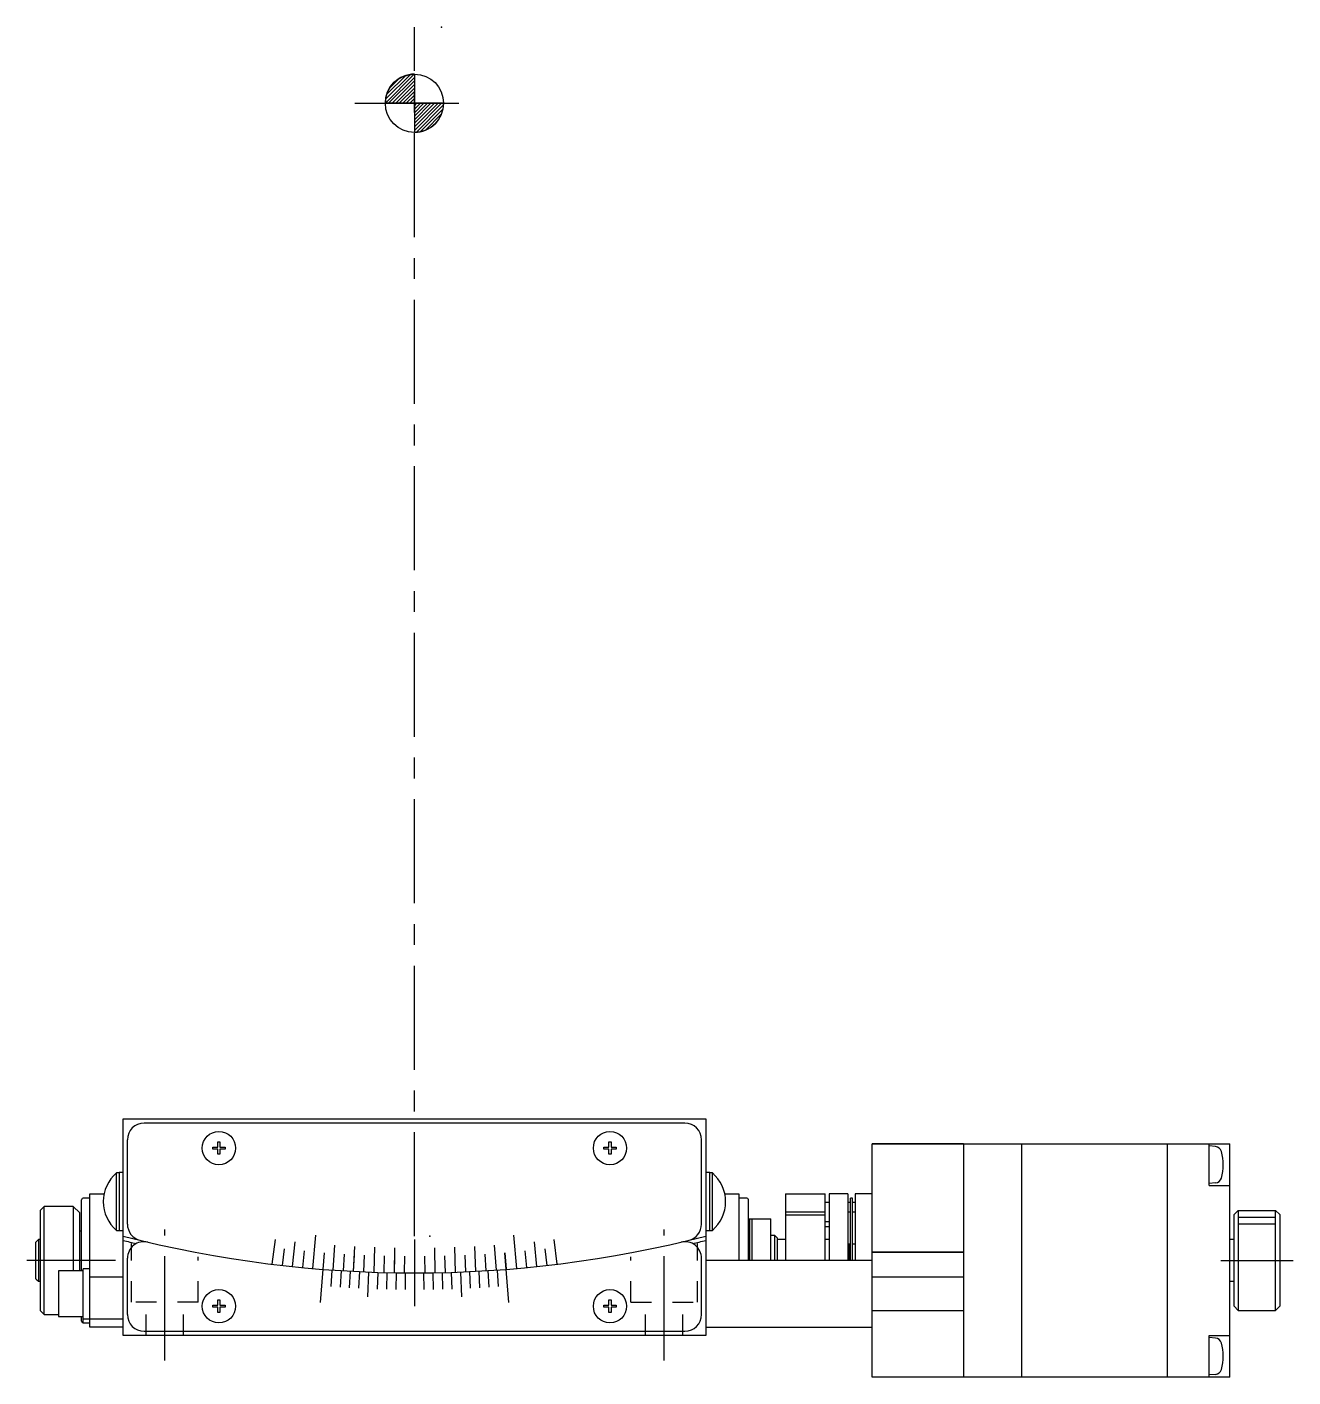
# Model space of a CAD drawing. Extents: x 60 to 444, y -31 to 289.
# Drawn here: x 119.4 to 271.5, y -31.3 to 130.8 of the extents above; entities that cross this region are included whole.
import ezdxf

# ---------------------------------------------------------------- set-up
doc = ezdxf.new("R2010")
doc.units = 0
doc.header["$LTSCALE"] = 10
doc.linetypes.add('CENTER', pattern=[2, 1.25, -0.25, 0.25, -0.25])
doc.linetypes.add('DOT', pattern=[0.5, 0.25, -0.25])
doc.layers.get('0').update_dxf_attribs({"linetype": 'CONTINUOUS'})

# ---------------------------------------------------------------- blocks, each defined once
blk = doc.blocks.new('AID1875H')
at = {"color": 132, "linetype": 'CONTINUOUS'}
for p, q in [((162.42972, 121.700369), (165.899401, 125.170051)), ((162.463776, 122.158689), (165.441081, 125.135995)), ((162.586117, 122.705294), (164.894476, 125.013654)), ((162.823976, 121.670361), (165.92941, 124.775795)), ((162.929295, 123.472736), (164.127034, 124.670476)), ((163.24824, 121.670361), (165.92941, 124.351531)), ((163.672504, 121.670361), (165.92941, 123.927267)), ((164.096768, 121.670361), (165.92941, 123.503003)), ((164.521032, 121.670361), (165.92941, 123.078739)), ((164.945296, 121.670361), (165.92941, 122.654475)), ((165.36956, 121.670361), (165.92941, 122.23021)), ((165.793824, 121.670361), (165.92941, 121.805946))]:
    blk.add_line(p, q, dxfattribs=at)
blk = doc.blocks.new('AID1877H')
at = {"color": 132, "linetype": 'CONTINUOUS'}
for p, q in [((165.92941, 121.381682), (166.218088, 121.670361)), ((165.92941, 120.957418), (166.642352, 121.670361)), ((165.92941, 120.533154), (167.066616, 121.670361)), ((165.92941, 120.10889), (167.49088, 121.670361)), ((165.92941, 119.684626), (167.915144, 121.670361)), ((165.92941, 119.260362), (168.339408, 121.670361)), ((165.92941, 118.836098), (168.763673, 121.670361)), ((165.92941, 118.411834), (169.187937, 121.670361)), ((166.117434, 118.175595), (169.424176, 121.482336)), ((166.601841, 118.235737), (169.364033, 120.997929)), ((167.19923, 118.408863), (169.190908, 120.40054))]:
    blk.add_line(p, q, dxfattribs=at)

msp = doc.modelspace()

# ---------------------------------------------------------------- linework, layer by layer
at = {"color": 4, "linetype": 'CENTER'}
for p, q in [((165.92941, -14.423121), (165.92941, 130.831306)), ((158.767595, 121.670361), (170.238009, 121.670361)), ((158.767595, 121.670361), (172.167462, 121.670361)), ((135.92941, -29.329639), (135.92941, -13.59982)), ((195.92941, -29.329639), (195.92941, -13.59982)), ((129.99941, -17.329639), (119.35941, -17.329639)), ((262.83941, -17.329639), (271.51941, -17.329639))]:
    msp.add_line(p, q, dxfattribs=at)
at = {"color": 4, "linetype": 'CONTINUOUS'}
for p, q in [((165.92941, 125.170361), (165.92941, 121.670361)), ((165.92941, 121.670361), (162.42941, 121.670361)), ((165.92941, 121.670361), (165.92941, 118.170361)), ((169.42941, 121.670361), (165.92941, 121.670361)), ((238.91941, -31.329639), (238.91941, -3.329639)), ((256.41941, -31.329639), (256.41941, -3.329639)), ((130.12941, -13.716177), (130.12941, -6.816177)), ((201.72941, -13.716177), (201.72941, -6.816177)), ((264.92941, -11.329639), (264.92941, -23.329639)), ((269.42941, -23.329639), (269.42941, -11.329639)), ((264.92941, -12.129639), (269.42941, -12.129639)), ((264.92941, -12.929639), (269.42941, -12.929639)), ((154.03265, -14.310215), (153.684028, -18.294995)), ((177.826168, -14.310215), (178.174792, -18.294995)), ((120.72941, -14.829639), (120.72941, -19.829639)), ((149.172374, -14.804735), (148.806766, -17.782373)), ((150.250764, -15.939341), (150.024358, -17.926485)), ((151.556746, -15.076399), (151.24316, -18.059965)), ((152.654772, -16.192013), (152.463082, -18.182805)), ((156.337894, -15.494695), (156.128624, -18.487389)), ((158.733216, -15.641201), (158.576208, -18.637089)), ((161.130728, -15.745877), (161.02603, -18.744051)), ((163.529704, -15.808697), (163.477346, -18.808241)), ((165.92941, -14.829639), (165.92941, -22.829639)), ((168.329116, -15.808697), (168.381472, -18.808241)), ((170.72809, -15.745877), (170.832788, -18.744051)), ((173.125601, -15.641198), (173.282613, -18.637088)), ((175.520921, -15.494692), (175.730195, -18.487385)), ((179.204046, -16.192013), (179.395738, -18.182805)), ((180.302074, -15.076399), (180.615658, -18.059965)), ((181.608054, -15.939341), (181.834462, -17.926485)), ((182.686444, -14.804735), (183.052052, -17.782373)), ((155.062824, -16.402689), (154.59207, -22.384193)), ((157.474186, -16.571309), (157.35209, -18.567579)), ((158.68088, -16.639829), (158.576208, -18.637089)), ((159.888124, -16.697817), (159.800886, -18.695915)), ((162.303902, -16.782179), (162.251548, -18.781493)), ((163.512252, -16.808545), (163.477346, -18.808241)), ((164.720784, -16.824365), (164.703332, -18.824289)), ((167.138034, -16.824365), (167.155488, -18.824289)), ((169.554916, -16.782179), (169.60727, -18.781493)), ((171.970694, -16.697817), (172.057934, -18.695915)), ((174.384632, -16.571309), (174.50673, -18.567579)), ((176.795994, -16.402689), (176.952912, -18.396525)), ((177.266748, -22.384193), (176.795994, -16.402689)), ((156.006318, -18.478781), (155.865064, -20.473787)), ((157.107342, -18.552395), (156.98176, -20.548447)), ((158.20891, -18.617357), (158.099008, -20.614335)), ((159.310954, -18.673667), (159.21674, -20.671447)), ((160.413406, -18.721319), (160.295626, -21.719005)), ((161.516198, -18.760311), (161.453376, -20.759323)), ((162.619262, -18.790641), (162.572144, -20.790085)), ((163.722532, -18.812305), (163.691116, -20.812059)), ((164.825936, -18.825305), (164.810228, -20.825243)), ((167.032882, -18.825305), (167.04859, -20.825243)), ((168.136288, -18.812305), (168.167702, -20.812059)), ((169.239556, -18.790641), (169.286676, -20.790085)), ((170.342622, -18.760311), (170.405442, -20.759323)), ((171.445414, -18.721319), (171.563194, -21.719005)), ((172.547866, -18.673667), (172.642078, -20.671447)), ((173.64991, -18.617357), (173.75981, -20.614335)), ((174.751478, -18.552395), (174.877058, -20.548447)), ((175.852502, -18.478781), (175.993754, -20.473787))]:
    msp.add_line(p, q, dxfattribs=at)
at = {"color": 7, "linetype": 'CONTINUOUS'}
for p, q in [((130.92941, -0.329639), (200.92941, -0.329639)), ((130.92941, -26.329639), (130.92941, -0.329639)), ((198.42941, -0.829639), (133.42941, -0.829639)), ((200.92941, -0.329639), (200.92941, -26.329639)), ((131.42941, -12.962473), (131.42941, -2.829639)), ((142.30441, -3.704639), (142.30441, -3.079639)), ((142.30441, -3.079639), (142.55441, -3.079639)), ((142.55441, -3.079639), (142.55441, -3.704639)), ((189.30441, -3.079639), (189.55441, -3.079639)), ((189.30441, -3.704639), (189.30441, -3.079639)), ((189.55441, -3.079639), (189.55441, -3.704639)), ((200.42941, -12.962473), (200.42941, -2.829639)), ((141.67941, -3.954639), (141.67941, -3.704639)), ((141.67941, -3.704639), (142.30441, -3.704639)), ((142.30441, -3.954639), (141.67941, -3.954639)), ((142.30441, -4.579639), (142.30441, -3.954639)), ((142.55441, -4.579639), (142.30441, -4.579639)), ((142.55441, -3.704639), (143.17941, -3.704639)), ((142.55441, -3.954639), (142.55441, -4.579639)), ((143.17941, -3.954639), (142.55441, -3.954639)), ((143.17941, -3.704639), (143.17941, -3.954639)), ((188.67941, -3.704639), (189.30441, -3.704639)), ((188.67941, -3.954639), (188.67941, -3.704639)), ((189.30441, -3.954639), (188.67941, -3.954639)), ((189.30441, -4.579639), (189.30441, -3.954639)), ((189.55441, -4.579639), (189.30441, -4.579639)), ((189.55441, -3.704639), (190.17941, -3.704639)), ((190.17941, -3.954639), (189.55441, -3.954639)), ((189.55441, -3.954639), (189.55441, -4.579639)), ((190.17941, -3.704639), (190.17941, -3.954639)), ((220.92941, -3.329639), (263.92941, -3.329639)), ((220.92941, -31.329639), (220.92941, -3.329639)), ((231.92941, -3.329639), (220.92941, -3.329639)), ((231.92941, -3.329639), (231.92941, -31.329639)), ((261.42941, -8.329639), (261.42941, -3.329639)), ((262.19686, -3.646782), (261.42941, -3.579639)), ((263.92941, -31.329639), (263.92941, -3.329639)), ((130.42941, -6.816177), (130.12941, -6.816177)), ((130.42941, -6.766177), (130.42941, -6.816177)), ((130.42941, -6.766177), (130.42941, -13.766177)), ((130.92941, -6.766177), (130.42941, -6.766177)), ((201.42941, -6.766177), (200.92941, -6.766177)), ((201.42941, -13.716177), (201.42941, -6.766177)), ((201.72941, -6.816177), (201.42941, -6.816177)), ((262.211399, -8.011224), (261.42941, -8.079639)), ((126.92941, -9.329639), (128.627508, -9.329639)), ((126.92941, -25.329639), (126.92941, -9.329639)), ((203.23131, -9.329639), (204.92941, -9.329639)), ((204.92941, -9.329639), (204.92941, -17.329639)), ((210.52941, -9.329639), (215.27941, -9.329639)), ((210.52941, -9.329639), (210.52941, -17.329639)), ((215.27941, -17.329639), (215.27941, -9.329639)), ((215.77941, -9.329639), (215.77941, -17.329639)), ((218.02941, -9.329639), (215.77941, -9.329639)), ((218.02941, -9.329639), (218.02941, -17.329639)), ((218.87941, -9.329639), (218.87941, -17.329639)), ((220.92941, -9.329639), (218.87941, -9.329639)), ((261.42941, -8.329639), (263.92941, -8.329639)), ((121.42941, -10.829639), (120.92941, -11.329639)), ((120.92941, -11.329639), (120.92941, -23.329639)), ((121.42941, -23.829639), (121.42941, -10.829639)), ((124.92941, -10.829639), (121.42941, -10.829639)), ((124.92941, -10.829639), (124.92941, -18.579639)), ((125.72941, -11.629639), (124.92941, -10.829639)), ((125.92941, -18.579639), (125.92941, -10.029639)), ((126.92941, -9.829639), (126.12941, -9.829639)), ((205.87941, -9.829639), (204.92941, -9.829639)), ((206.02941, -9.979639), (206.02941, -17.329639)), ((215.77941, -10.377769), (215.27941, -10.377769)), ((218.32941, -10.377769), (218.02941, -10.377769)), ((218.32941, -17.329639), (218.32941, -9.829639)), ((218.57941, -9.829639), (218.32941, -9.829639)), ((218.57941, -17.329639), (218.57941, -9.829639)), ((218.87941, -10.377769), (218.57941, -10.377769)), ((264.92941, -11.329639), (264.42941, -11.829639)), ((264.92941, -11.329639), (269.42941, -11.329639)), ((269.92941, -11.829639), (269.42941, -11.329639)), ((125.72941, -18.579639), (125.72941, -11.629639)), ((206.02941, -12.329639), (208.77941, -12.329639)), ((206.22941, -17.329639), (206.22941, -12.329639)), ((206.52941, -17.329639), (206.52941, -12.329639)), ((208.77941, -17.329639), (208.77941, -12.329639)), ((210.52941, -11.498771), (215.27941, -11.498771)), ((210.52941, -11.852325), (215.27941, -11.852325)), ((215.27941, -12.667477), (215.77941, -12.667477)), ((218.32941, -11.540551), (218.02941, -11.540551)), ((218.87941, -11.540551), (218.57941, -11.540551)), ((264.42941, -17.329639), (264.42941, -11.829639)), ((269.92941, -11.829639), (269.92941, -22.829639)), ((125.92941, -13.829639), (125.72941, -13.829639)), ((130.12941, -13.716177), (130.42941, -13.716177)), ((130.42941, -13.716177), (130.42941, -13.766177)), ((130.92941, -13.766177), (130.42941, -13.766177)), ((201.42941, -13.766177), (200.92941, -13.766177)), ((201.42941, -13.716177), (201.72941, -13.716177)), ((209.22941, -14.329639), (208.779428, -14.329639)), ((209.22941, -17.329639), (209.22941, -14.329639)), ((209.52941, -14.629639), (209.22941, -14.329639)), ((215.27941, -13.266627), (215.77941, -13.266627)), ((120.47941, -15.079639), (120.42941, -15.129639)), ((120.42941, -19.529639), (120.42941, -15.129639)), ((120.72941, -14.829639), (120.47941, -15.079639)), ((120.92941, -14.829639), (120.72941, -14.829639)), ((130.92941, -26.329639), (130.92941, -14.916607)), ((200.92941, -14.916607), (200.92941, -26.329639)), ((209.52941, -14.629639), (209.52941, -17.329639)), ((210.52941, -14.829639), (209.52941, -14.829639)), ((215.77941, -14.829639), (215.27941, -14.829639)), ((218.02941, -15.340551), (218.32941, -15.340551)), ((218.22941, -17.329639), (218.22941, -15.340551)), ((218.57941, -15.340551), (218.87941, -15.340551)), ((264.42941, -14.829639), (263.92941, -14.829639)), ((131.42941, -23.829639), (131.42941, -17.074009)), ((200.42941, -23.829639), (200.42941, -17.074009)), ((220.92941, -17.329639), (200.92941, -17.329639)), ((220.92941, -16.329639), (231.92941, -16.329639)), ((231.92941, -16.329639), (220.92941, -16.329639)), ((264.42941, -22.829639), (264.42941, -17.329639)), ((123.12941, -18.579639), (123.12941, -21.329639)), ((126.12941, -18.579639), (123.12941, -18.579639)), ((126.12941, -21.329639), (126.12941, -18.329639)), ((126.92941, -18.329639), (126.12941, -18.329639)), ((130.92941, -19.329639), (126.92941, -19.329639)), ((231.92941, -19.329639), (220.92941, -19.329639)), ((120.42941, -19.529639), (120.47941, -19.579639)), ((120.47941, -19.579639), (120.72941, -19.829639)), ((120.72941, -19.829639), (120.92941, -19.829639)), ((263.92941, -19.829639), (264.42941, -19.829639)), ((123.12941, -21.329639), (123.12941, -24.079639)), ((126.12941, -24.329639), (126.12941, -21.329639)), ((142.30441, -22.079639), (142.55441, -22.079639)), ((142.30441, -22.704639), (142.30441, -22.079639)), ((142.55441, -22.079639), (142.55441, -22.704639)), ((189.30441, -22.079639), (189.55441, -22.079639)), ((189.30441, -22.704639), (189.30441, -22.079639)), ((189.55441, -22.079639), (189.55441, -22.704639)), ((120.92941, -23.329639), (121.42941, -23.829639)), ((121.42941, -23.829639), (123.12941, -23.829639)), ((123.12941, -24.079639), (126.12941, -24.079639)), ((125.92941, -24.629639), (125.92941, -24.079639)), ((141.67941, -22.954639), (141.67941, -22.704639)), ((141.67941, -22.704639), (142.30441, -22.704639)), ((142.30441, -22.954639), (141.67941, -22.954639)), ((142.30441, -23.579639), (142.30441, -22.954639)), ((142.55441, -23.579639), (142.30441, -23.579639)), ((142.55441, -22.704639), (143.17941, -22.704639)), ((143.17941, -22.954639), (142.55441, -22.954639)), ((142.55441, -22.954639), (142.55441, -23.579639)), ((143.17941, -22.704639), (143.17941, -22.954639)), ((188.67941, -22.704639), (189.30441, -22.704639)), ((188.67941, -22.954639), (188.67941, -22.704639)), ((189.30441, -22.954639), (188.67941, -22.954639)), ((189.30441, -23.579639), (189.30441, -22.954639)), ((189.55441, -23.579639), (189.30441, -23.579639)), ((189.55441, -22.704639), (190.17941, -22.704639)), ((190.17941, -22.954639), (189.55441, -22.954639)), ((189.55441, -22.954639), (189.55441, -23.579639)), ((190.17941, -22.704639), (190.17941, -22.954639)), ((220.92941, -23.329639), (231.92941, -23.329639)), ((264.42941, -22.829639), (264.92941, -23.329639)), ((264.92941, -23.329639), (269.42941, -23.329639)), ((269.42941, -23.329639), (269.92941, -22.829639)), ((126.12941, -24.829639), (126.12941, -24.329639)), ((126.12941, -24.329639), (126.92941, -24.329639)), ((126.12941, -24.829639), (126.92941, -24.829639)), ((126.92941, -24.329639), (130.92941, -24.329639)), ((130.92941, -25.329639), (126.92941, -25.329639)), ((133.42941, -25.829639), (198.42941, -25.829639)), ((200.92941, -25.329639), (220.92941, -25.329639)), ((200.92941, -26.329639), (130.92941, -26.329639)), ((200.92941, -26.329639), (130.92941, -26.329639)), ((261.42941, -26.329639), (263.92941, -26.329639)), ((261.42941, -31.329639), (261.42941, -26.329639)), ((262.19686, -26.646782), (261.42941, -26.579639)), ((263.92941, -31.329639), (220.92941, -31.329639)), ((262.211399, -31.011224), (261.42941, -31.079639))]:
    msp.add_line(p, q, dxfattribs=at)
at = {"color": 4, "linetype": 'DOT'}
for p, q in [((131.92941, -22.329639), (131.92941, -15.278153)), ((199.92941, -22.329639), (199.92941, -15.278153)), ((139.92941, -22.329639), (139.92941, -16.911745)), ((191.92941, -22.329639), (191.92941, -16.911745)), ((139.92941, -22.329639), (131.92941, -22.329639)), ((133.67941, -26.329639), (133.67941, -22.329639)), ((138.17941, -26.329639), (138.17941, -22.329639)), ((191.92941, -22.329639), (199.92941, -22.329639)), ((193.67941, -26.329639), (193.67941, -22.329639)), ((198.17941, -26.329639), (198.17941, -22.329639))]:
    msp.add_line(p, q, dxfattribs=at)
at = {"color": 4, "linetype": 'CONTINUOUS'}
msp.add_circle((165.92941, 121.670361), 3.5, dxfattribs=at)
at = {"color": 7, "linetype": 'CONTINUOUS'}
for centre in [(142.42941, -3.829639), (189.42941, -3.829639), (142.42941, -22.829639), (189.42941, -22.829639)]:
    msp.add_circle(centre, 2, dxfattribs=at)
at = {"color": 4, "linetype": 'CONTINUOUS'}
for centre, start, end in [((165.929407, 121.670364), 89.9999572, 180.0000428), ((165.929413, 121.670358), 269.9999572, 0.0000428)]:
    msp.add_arc(centre, 3.499997, start, end, dxfattribs=at)
at = {"color": 7, "linetype": 'CONTINUOUS'}
for centre, radius, start, end in [((133.42941, -2.829639), 2, 90, 180), ((198.42941, -2.829639), 2, 0, 90), ((262.125306, -4.464643), 0.820985, 15.281572, 85), ((257.12941, -5.829639), 6, 344.557284, 15.281572), ((133.04894, -10.266177), 4.519532, 130.239237, 229.760734), ((198.809878, -10.266177), 4.519532, 310.239266, 49.760729), ((262.141675, -7.214268), 0.8, 275, 344.557284), ((126.12941, -10.029639), 0.2, 90, 180), ((205.87941, -9.979639), 0.15, 0, 90), ((133.42941, -12.962473), 2, 180, 256.428593), ((198.42941, -12.962473), 2, 283.571407, 0), ((165.92941, 121.670361), 140.5, 255.575128, 284.424872), ((165.92941, 121.670361), 141, 255.627383, 256.281799), ((133.42941, -17.074009), 2, 76.816519, 180), ((198.42941, -17.074009), 2, 0, 103.183481), ((165.92941, 121.670361), 141, 283.718201, 284.372617), ((133.42941, -23.829639), 2, 180, 270), ((198.42941, -23.829639), 2, 270, 0), ((126.12941, -24.629639), 0.2, 180, 270), ((262.125306, -27.464643), 0.820985, 15.281572, 85), ((257.12941, -28.829639), 6, 344.557284, 15.281572), ((262.141675, -30.214268), 0.8, 275, 344.557284)]:
    msp.add_arc(centre, radius, start, end, dxfattribs=at)
at = {"color": 4}
msp.add_point((169.180184, 130.831306), dxfattribs=at)
at = {"color": 7}
msp.add_point((167.784408, -14.423121), dxfattribs=at)

# ---------------------------------------------------------------- block references
for name in ['AID1875H', 'AID1877H']:
    msp.add_blockref(name, (0, 0))

doc.saveas('drawing.dxf')
